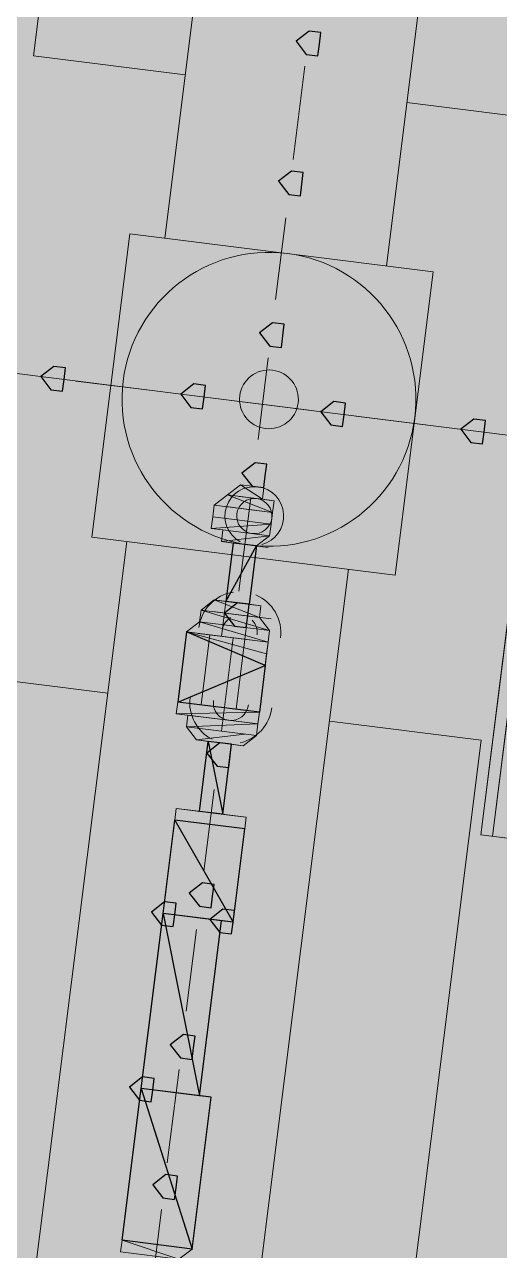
# Model space of a CAD drawing. Header units: metres. Extents: x -4 to 509425, y 7549 to 4732445.
# Drawn here: x 475979.696 to 475980.038, y 4719782.138 to 4719783.02 of the extents above; entities that cross this region are included whole.
import ezdxf

# ---------------------------------------------------------------- set-up
doc = ezdxf.new("R2010")
doc.units = ezdxf.units.M
doc.header["$LTSCALE"] = 0.01
doc.header["$MEASUREMENT"] = 0
doc.layers.get('0').update_dxf_attribs({"lineweight": 0})
doc.layers.add('_SUBESTACIÓN', color=1, linetype='Continuous')
doc.layers.add('SUBESTACION LA VID', color=253, linetype='Continuous')

# ---------------------------------------------------------------- blocks, each defined once
blk = doc.blocks.new('A$Cfff6051d')
at = {"layer": 'SUBESTACION LA VID', "transparency": 33554687}
h = blk.add_hatch(color=256, dxfattribs=at)
h.dxf.hatch_style = 2
h.paths.add_polyline_path([(475979.90805, 4719783.00594), (475979.90911, 4719783.01434), (475979.90071, 4719783.0154), (475979.89125, 4719783.00805), (475979.8986, 4719782.9986), (475979.907, 4719782.99754)])
h = blk.add_hatch(color=256, dxfattribs=at)
h.dxf.hatch_style = 2
h.paths.add_polyline_path([(475979.90805, 4719783.00594), (475979.90911, 4719783.01434), (475979.90071, 4719783.0154), (475979.89125, 4719783.00805), (475979.8986, 4719782.9986), (475979.907, 4719782.99754)])
h = blk.add_hatch(color=256, dxfattribs=at)
h.dxf.hatch_style = 2
h.paths.add_polyline_path([(475979.90805, 4719783.00594), (475979.90911, 4719783.01434), (475979.90071, 4719783.0154), (475979.89125, 4719783.00805), (475979.8986, 4719782.9986), (475979.907, 4719782.99754)])
h = blk.add_hatch(color=256, dxfattribs=at)
h.dxf.hatch_style = 2
h.paths.add_polyline_path([(475979.89542, 4719782.90514), (475979.89647, 4719782.91354), (475979.88807, 4719782.9146), (475979.87862, 4719782.90725), (475979.88596, 4719782.8978), (475979.89436, 4719782.89674)])
h = blk.add_hatch(color=256, dxfattribs=at)
h.dxf.hatch_style = 2
h.paths.add_polyline_path([(475979.89542, 4719782.90514), (475979.89647, 4719782.91354), (475979.88807, 4719782.9146), (475979.87862, 4719782.90725), (475979.88596, 4719782.8978), (475979.89436, 4719782.89674)])
h = blk.add_hatch(color=256, dxfattribs=at)
h.dxf.hatch_style = 2
h.paths.add_polyline_path([(475979.89542, 4719782.90514), (475979.89647, 4719782.91354), (475979.88807, 4719782.9146), (475979.87862, 4719782.90725), (475979.88596, 4719782.8978), (475979.89436, 4719782.89674)])
h = blk.add_hatch(color=256, dxfattribs=at)
h.dxf.hatch_style = 2
h.paths.add_polyline_path([(475979.88173, 4719782.79594), (475979.88278, 4719782.80433), (475979.87438, 4719782.80539), (475979.86493, 4719782.79804), (475979.87227, 4719782.78859), (475979.88067, 4719782.78754)])
h = blk.add_hatch(color=256, dxfattribs=at)
h.dxf.hatch_style = 2
h.paths.add_polyline_path([(475979.88173, 4719782.79594), (475979.88278, 4719782.80433), (475979.87438, 4719782.80539), (475979.86493, 4719782.79804), (475979.87227, 4719782.78859), (475979.88067, 4719782.78754)])
h = blk.add_hatch(color=256, dxfattribs=at)
h.dxf.hatch_style = 2
h.paths.add_polyline_path([(475979.88173, 4719782.79594), (475979.88278, 4719782.80433), (475979.87438, 4719782.80539), (475979.86493, 4719782.79804), (475979.87227, 4719782.78859), (475979.88067, 4719782.78754)])
h = blk.add_hatch(color=256, dxfattribs=at)
h.dxf.hatch_style = 2
h.paths.add_polyline_path([(475979.7242, 4719782.76449), (475979.72525, 4719782.77289), (475979.71685, 4719782.77394), (475979.7074, 4719782.7666), (475979.71475, 4719782.75714), (475979.72315, 4719782.75609)])
h = blk.add_hatch(color=256, dxfattribs=at)
h.dxf.hatch_style = 2
h.paths.add_polyline_path([(475979.7242, 4719782.76449), (475979.72525, 4719782.77289), (475979.71685, 4719782.77394), (475979.7074, 4719782.7666), (475979.71475, 4719782.75714), (475979.72315, 4719782.75609)])
h = blk.add_hatch(color=256, dxfattribs=at)
h.dxf.hatch_style = 2
h.paths.add_polyline_path([(475979.7242, 4719782.76449), (475979.72525, 4719782.77289), (475979.71685, 4719782.77394), (475979.7074, 4719782.7666), (475979.71475, 4719782.75714), (475979.72315, 4719782.75609)])
h = blk.add_hatch(color=256, dxfattribs=at)
h.dxf.hatch_style = 2
h.paths.add_polyline_path([(475979.825, 4719782.75185), (475979.82606, 4719782.76025), (475979.81766, 4719782.76131), (475979.8082, 4719782.75396), (475979.81555, 4719782.74451), (475979.82395, 4719782.74345)])
h = blk.add_hatch(color=256, dxfattribs=at)
h.dxf.hatch_style = 2
h.paths.add_polyline_path([(475979.825, 4719782.75185), (475979.82606, 4719782.76025), (475979.81766, 4719782.76131), (475979.8082, 4719782.75396), (475979.81555, 4719782.74451), (475979.82395, 4719782.74345)])
h = blk.add_hatch(color=256, dxfattribs=at)
h.dxf.hatch_style = 2
h.paths.add_polyline_path([(475979.825, 4719782.75185), (475979.82606, 4719782.76025), (475979.81766, 4719782.76131), (475979.8082, 4719782.75396), (475979.81555, 4719782.74451), (475979.82395, 4719782.74345)])
h = blk.add_hatch(color=256, dxfattribs=at)
h.dxf.hatch_style = 2
h.paths.add_polyline_path([(475979.92581, 4719782.73922), (475979.92686, 4719782.74762), (475979.91846, 4719782.74867), (475979.90901, 4719782.74132), (475979.91636, 4719782.73187), (475979.92476, 4719782.73082)])
h = blk.add_hatch(color=256, dxfattribs=at)
h.dxf.hatch_style = 2
h.paths.add_polyline_path([(475979.92581, 4719782.73922), (475979.92686, 4719782.74762), (475979.91846, 4719782.74867), (475979.90901, 4719782.74132), (475979.91636, 4719782.73187), (475979.92476, 4719782.73082)])
h = blk.add_hatch(color=256, dxfattribs=at)
h.dxf.hatch_style = 2
h.paths.add_polyline_path([(475979.92581, 4719782.73922), (475979.92686, 4719782.74762), (475979.91846, 4719782.74867), (475979.90901, 4719782.74132), (475979.91636, 4719782.73187), (475979.92476, 4719782.73082)])
h = blk.add_hatch(color=256, dxfattribs=at)
h.dxf.hatch_style = 2
h.paths.add_polyline_path([(475980.02661, 4719782.72658), (475980.02767, 4719782.73498), (475980.01927, 4719782.73603), (475980.00981, 4719782.72868), (475980.01716, 4719782.71923), (475980.02556, 4719782.71818)])
h = blk.add_hatch(color=256, dxfattribs=at)
h.dxf.hatch_style = 2
h.paths.add_polyline_path([(475980.02661, 4719782.72658), (475980.02767, 4719782.73498), (475980.01927, 4719782.73603), (475980.00981, 4719782.72868), (475980.01716, 4719782.71923), (475980.02556, 4719782.71818)])
h = blk.add_hatch(color=256, dxfattribs=at)
h.dxf.hatch_style = 2
h.paths.add_polyline_path([(475980.02661, 4719782.72658), (475980.02767, 4719782.73498), (475980.01927, 4719782.73603), (475980.00981, 4719782.72868), (475980.01716, 4719782.71923), (475980.02556, 4719782.71818)])
h = blk.add_hatch(color=256, dxfattribs=at)
h.dxf.hatch_style = 2
h.paths.add_polyline_path([(475979.86909, 4719782.69514), (475979.87014, 4719782.70354), (475979.86174, 4719782.70459), (475979.85229, 4719782.69724), (475979.85963, 4719782.68779), (475979.86803, 4719782.68674)])
h = blk.add_hatch(color=256, dxfattribs=at)
h.dxf.hatch_style = 2
h.paths.add_polyline_path([(475979.86909, 4719782.69514), (475979.87014, 4719782.70354), (475979.86174, 4719782.70459), (475979.85229, 4719782.69724), (475979.85963, 4719782.68779), (475979.86803, 4719782.68674)])
h = blk.add_hatch(color=256, dxfattribs=at)
h.dxf.hatch_style = 2
h.paths.add_polyline_path([(475979.86909, 4719782.69514), (475979.87014, 4719782.70354), (475979.86174, 4719782.70459), (475979.85229, 4719782.69724), (475979.85963, 4719782.68779), (475979.86803, 4719782.68674)])
h = blk.add_hatch(color=256, dxfattribs=at)
h.dxf.hatch_style = 2
h.paths.add_polyline_path([(475979.85645, 4719782.59433), (475979.8575, 4719782.60273), (475979.8491, 4719782.60378), (475979.83965, 4719782.59643), (475979.847, 4719782.58698), (475979.8554, 4719782.58593)])
h = blk.add_hatch(color=256, dxfattribs=at)
h.dxf.hatch_style = 2
h.paths.add_polyline_path([(475979.85645, 4719782.59433), (475979.8575, 4719782.60273), (475979.8491, 4719782.60378), (475979.83965, 4719782.59643), (475979.847, 4719782.58698), (475979.8554, 4719782.58593)])
h = blk.add_hatch(color=256, dxfattribs=at)
h.dxf.hatch_style = 2
h.paths.add_polyline_path([(475979.85645, 4719782.59433), (475979.8575, 4719782.60273), (475979.8491, 4719782.60378), (475979.83965, 4719782.59643), (475979.847, 4719782.58698), (475979.8554, 4719782.58593)])
h = blk.add_hatch(color=256, dxfattribs=at)
h.dxf.hatch_style = 2
h.paths.add_polyline_path([(475979.84381, 4719782.49353), (475979.84487, 4719782.50193), (475979.83647, 4719782.50298), (475979.82701, 4719782.49563), (475979.83436, 4719782.48618), (475979.84276, 4719782.48513)])
h = blk.add_hatch(color=256, dxfattribs=at)
h.dxf.hatch_style = 2
h.paths.add_polyline_path([(475979.84381, 4719782.49353), (475979.84487, 4719782.50193), (475979.83647, 4719782.50298), (475979.82701, 4719782.49563), (475979.83436, 4719782.48618), (475979.84276, 4719782.48513)])
h = blk.add_hatch(color=256, dxfattribs=at)
h.dxf.hatch_style = 2
h.paths.add_polyline_path([(475979.84381, 4719782.49353), (475979.84487, 4719782.50193), (475979.83647, 4719782.50298), (475979.82701, 4719782.49563), (475979.83436, 4719782.48618), (475979.84276, 4719782.48513)])
h = blk.add_hatch(color=256, dxfattribs=at)
h.dxf.hatch_style = 2
h.paths.add_polyline_path([(475979.83117, 4719782.39272), (475979.83223, 4719782.40112), (475979.82383, 4719782.40217), (475979.81437, 4719782.39482), (475979.82172, 4719782.38537), (475979.83012, 4719782.38432)])
h = blk.add_hatch(color=256, dxfattribs=at)
h.dxf.hatch_style = 2
h.paths.add_polyline_path([(475979.83117, 4719782.39272), (475979.83223, 4719782.40112), (475979.82383, 4719782.40217), (475979.81437, 4719782.39482), (475979.82172, 4719782.38537), (475979.83012, 4719782.38432)])
h = blk.add_hatch(color=256, dxfattribs=at)
h.dxf.hatch_style = 2
h.paths.add_polyline_path([(475979.83117, 4719782.39272), (475979.83223, 4719782.40112), (475979.82383, 4719782.40217), (475979.81437, 4719782.39482), (475979.82172, 4719782.38537), (475979.83012, 4719782.38432)])
h = blk.add_hatch(color=256, dxfattribs=at)
h.dxf.hatch_style = 2
h.paths.add_polyline_path([(475979.80387, 4719782.37908), (475979.80492, 4719782.38748), (475979.79652, 4719782.38853), (475979.78707, 4719782.38118), (475979.79441, 4719782.37173), (475979.80281, 4719782.37068)])
h = blk.add_hatch(color=256, dxfattribs=at)
h.dxf.hatch_style = 2
h.paths.add_polyline_path([(475979.84587, 4719782.37381), (475979.84692, 4719782.38221), (475979.83852, 4719782.38327), (475979.82907, 4719782.37592), (475979.83641, 4719782.36647), (475979.84482, 4719782.36541)])
h = blk.add_hatch(color=256, dxfattribs=at)
h.dxf.hatch_style = 2
h.paths.add_polyline_path([(475979.81748, 4719782.28352), (475979.81854, 4719782.29192), (475979.81014, 4719782.29297), (475979.80068, 4719782.28562), (475979.80803, 4719782.27617), (475979.81643, 4719782.27512)])
h = blk.add_hatch(color=256, dxfattribs=at)
h.dxf.hatch_style = 2
h.paths.add_polyline_path([(475979.81748, 4719782.28352), (475979.81854, 4719782.29192), (475979.81014, 4719782.29297), (475979.80068, 4719782.28562), (475979.80803, 4719782.27617), (475979.81643, 4719782.27512)])
h = blk.add_hatch(color=256, dxfattribs=at)
h.dxf.hatch_style = 2
h.paths.add_polyline_path([(475979.81748, 4719782.28352), (475979.81854, 4719782.29192), (475979.81014, 4719782.29297), (475979.80068, 4719782.28562), (475979.80803, 4719782.27617), (475979.81643, 4719782.27512)])
h = blk.add_hatch(color=256, dxfattribs=at)
h.dxf.hatch_style = 2
h.paths.add_polyline_path([(475979.78807, 4719782.25308), (475979.78912, 4719782.26148), (475979.78072, 4719782.26253), (475979.77127, 4719782.25518), (475979.77862, 4719782.24573), (475979.78702, 4719782.24468)])
h = blk.add_hatch(color=256, dxfattribs=at)
h.dxf.hatch_style = 2
h.paths.add_polyline_path([(475979.80485, 4719782.18271), (475979.8059, 4719782.19111), (475979.7975, 4719782.19216), (475979.78805, 4719782.18482), (475979.79539, 4719782.17536), (475979.80379, 4719782.17431)])
h = blk.add_hatch(color=256, dxfattribs=at)
h.dxf.hatch_style = 2
h.paths.add_polyline_path([(475979.80485, 4719782.18271), (475979.8059, 4719782.19111), (475979.7975, 4719782.19216), (475979.78805, 4719782.18482), (475979.79539, 4719782.17536), (475979.80379, 4719782.17431)])
h = blk.add_hatch(color=256, dxfattribs=at)
h.dxf.hatch_style = 2
h.paths.add_polyline_path([(475979.80485, 4719782.18271), (475979.8059, 4719782.19111), (475979.7975, 4719782.19216), (475979.78805, 4719782.18482), (475979.79539, 4719782.17536), (475979.80379, 4719782.17431)])
at = {"layer": 'SUBESTACION LA VID', "lineweight": 15}
for p, q in [((475980.09707, 4719783.01637), (475980.02441, 4719782.43676)), ((475980.10547, 4719783.01532), (475980.03281, 4719782.4357)), ((475979.89755, 4719782.9902), (475979.88912, 4719782.923)), ((475979.89755, 4719782.9902), (475979.88912, 4719782.923)), ((475979.89755, 4719782.9902), (475979.88912, 4719782.923)), ((475979.88386, 4719782.881), (475979.87648, 4719782.82219)), ((475979.88386, 4719782.881), (475979.87648, 4719782.82219)), ((475979.88386, 4719782.881), (475979.87648, 4719782.82219)), ((475980.73224, 4719782.63811), (475979.47219, 4719782.79609)), ((475979.87122, 4719782.78019), (475979.86385, 4719782.72139)), ((475979.87122, 4719782.78019), (475979.86385, 4719782.72139)), ((475979.87122, 4719782.78019), (475979.86385, 4719782.72139)), ((475979.7914, 4719782.75607), (475979.7326, 4719782.76344)), ((475979.7914, 4719782.75607), (475979.7326, 4719782.76344)), ((475979.7914, 4719782.75607), (475979.7326, 4719782.76344)), ((475979.90061, 4719782.74238), (475979.8334, 4719782.7508)), ((475979.90061, 4719782.74238), (475979.8334, 4719782.7508)), ((475979.90061, 4719782.74238), (475979.8334, 4719782.7508)), ((475980.00141, 4719782.72974), (475979.93421, 4719782.73816)), ((475980.00141, 4719782.72974), (475979.93421, 4719782.73816)), ((475980.00141, 4719782.72974), (475979.93421, 4719782.73816)), ((475979.85858, 4719782.67939), (475979.85016, 4719782.61218)), ((475979.85858, 4719782.67939), (475979.85016, 4719782.61218)), ((475979.85858, 4719782.67939), (475979.85016, 4719782.61218)), ((475979.84597, 4719782.64684), (475979.83754, 4719782.57963)), ((475979.86277, 4719782.64474), (475979.85434, 4719782.57753)), ((475980.03281, 4719782.4357), (475980.05387, 4719782.6037)), ((475979.81234, 4719782.58279), (475979.80602, 4719782.53239)), ((475979.82914, 4719782.58069), (475979.82282, 4719782.53029)), ((475979.84594, 4719782.57858), (475979.83752, 4719782.51138)), ((475979.84594, 4719782.57858), (475979.83752, 4719782.51138)), ((475979.84594, 4719782.57858), (475979.83752, 4719782.51138)), ((475979.84594, 4719782.57858), (475979.84594, 4719782.57858)), ((475979.85434, 4719782.57753), (475979.84802, 4719782.52713)), ((475979.87115, 4719782.57542), (475979.86483, 4719782.52502)), ((475979.82807, 4719782.50403), (475979.82175, 4719782.45363)), ((475979.84487, 4719782.50193), (475979.83855, 4719782.45153)), ((475979.83225, 4719782.46938), (475979.82488, 4719782.41057)), ((475979.83225, 4719782.46938), (475979.82488, 4719782.41057)), ((475979.83225, 4719782.46938), (475979.82488, 4719782.41057)), ((475979.81335, 4719782.45469), (475979.84695, 4719782.45047)), ((475979.80389, 4719782.44734), (475979.79547, 4719782.38013)), ((475979.81229, 4719782.44629), (475979.81229, 4719782.44629)), ((475979.8543, 4719782.44102), (475979.84587, 4719782.37381)), ((475979.84589, 4719782.44207), (475979.84589, 4719782.44207)), ((475993.03653, 4719780.80544), (475980.02441, 4719782.43676)), ((475979.79547, 4719782.38013), (475979.77967, 4719782.25413)), ((475979.79547, 4719782.38013), (475979.83747, 4719782.37487)), ((475979.83747, 4719782.37487), (475979.82167, 4719782.24887)), ((475979.81961, 4719782.36857), (475979.81224, 4719782.30977)), ((475979.81961, 4719782.36857), (475979.81224, 4719782.30977)), ((475979.81961, 4719782.36857), (475979.81224, 4719782.30977)), ((475979.80698, 4719782.26777), (475979.79855, 4719782.20056)), ((475979.80698, 4719782.26777), (475979.79855, 4719782.20056)), ((475979.80698, 4719782.26777), (475979.79855, 4719782.20056)), ((475979.77967, 4719782.25413), (475979.82167, 4719782.24887)), ((475979.83007, 4719782.24781), (475979.81638, 4719782.1386)), ((475979.82167, 4719782.24887), (475979.83007, 4719782.24781)), ((475979.79434, 4719782.16696), (475979.78591, 4719782.09976)), ((475979.79434, 4719782.16696), (475979.78591, 4719782.09976)), ((475979.79434, 4719782.16696), (475979.78591, 4719782.09976)), ((475979.76598, 4719782.14492), (475979.81638, 4719782.1386))]:
    blk.add_line(p, q, dxfattribs=at)
at = {"layer": 'SUBESTACION LA VID', "lineweight": 0}
for p, q in [((475979.83022, 4719782.65735), (475979.87328, 4719782.66048)), ((475979.86904, 4719782.55862), (475979.81234, 4719782.58279)), ((475980.16721, 4719782.41885), (475980.02441, 4719782.43676))]:
    blk.add_line(p, q, dxfattribs=at)
at = {"layer": 'SUBESTACION LA VID', "lineweight": 15}
for points in [[(475979.97105, 4719782.96392), (475980.08025, 4719782.95023), (475980.21505, 4719784.02547), (475979.83704, 4719784.07286), (475979.70223, 4719782.99762), (475979.81144, 4719782.98393)], [(475979.9563, 4719782.84632), (475980.02581, 4719783.40073), (475979.8662, 4719783.42074), (475979.7967, 4719782.86633)], [(475980.16721, 4719782.41885), (475980.02441, 4719782.43676), (475980.09707, 4719783.01637), (475980.23988, 4719782.99847), (475980.16721, 4719782.41885)], [(475979.74411, 4719782.65108), (475979.96252, 4719782.6237), (475979.9899, 4719782.84211), (475979.77149, 4719782.86949), (475979.74411, 4719782.65108)], [(475979.76493, 4719782.13652), (475979.76598, 4719782.14492), (475979.77967, 4719782.25413), (475979.79547, 4719782.38013), (475979.80389, 4719782.44734), (475979.80495, 4719782.45574), (475979.81335, 4719782.45469), (475979.82175, 4719782.45363), (475979.82807, 4719782.50403), (475979.81967, 4719782.50509), (475979.81232, 4719782.51454), (475979.81337, 4719782.52294), (475979.80497, 4719782.52399), (475979.80602, 4719782.53239), (475979.81234, 4719782.58279), (475979.8218, 4719782.59014), (475979.82285, 4719782.59854), (475979.8323, 4719782.60589), (475979.8407, 4719782.60483), (475979.84597, 4719782.64684), (475979.83757, 4719782.64789), (475979.83862, 4719782.65629), (475979.83022, 4719782.65735), (475979.83128, 4719782.66575), (475979.83233, 4719782.67415), (475979.84178, 4719782.68149), (475979.85123, 4719782.68884), (475979.85963, 4719782.68779), (475979.86803, 4719782.68674), (475979.86698, 4719782.67834), (475979.87538, 4719782.67728), (475979.87433, 4719782.66888), (475979.87328, 4719782.66048), (475979.87222, 4719782.65208), (475979.86277, 4719782.64474), (475979.8575, 4719782.60273), (475979.8659, 4719782.60167), (475979.86485, 4719782.59327), (475979.8722, 4719782.58382), (475979.87115, 4719782.57542), (475979.87009, 4719782.56702), (475979.86904, 4719782.55862), (475979.86483, 4719782.52502), (475979.86377, 4719782.51662), (475979.86272, 4719782.50822), (475979.85327, 4719782.50087), (475979.84487, 4719782.50193), (475979.83855, 4719782.45153), (475979.84695, 4719782.45047), (475979.85535, 4719782.44942), (475979.8543, 4719782.44102), (475979.84587, 4719782.37381), (475979.83747, 4719782.37487), (475979.82167, 4719782.24887), (475979.83007, 4719782.24781), (475979.81638, 4719782.1386), (475979.80693, 4719782.13126)], [(475979.92892, 4719782.62791), (475979.86047, 4719782.08188), (475979.70086, 4719782.10189), (475979.76931, 4719782.64792)], [(475979.91523, 4719782.5187), (475980.02443, 4719782.50501), (475979.88963, 4719781.42977), (475979.51161, 4719781.47716), (475979.64642, 4719782.5524), (475979.75562, 4719782.53871)], [(475979.83007, 4719782.24781), (475979.77967, 4719782.25413), (475979.76598, 4719782.14492)], [(475979.76598, 4719782.14492), (475979.76493, 4719782.13652), (475979.80693, 4719782.13126), (475979.81638, 4719782.1386)]]:
    blk.add_lwpolyline(points, dxfattribs=at)
at = {"layer": 'SUBESTACION LA VID'}
for points in [[(475979.90805, 4719783.00594), (475979.90911, 4719783.01434), (475979.90071, 4719783.0154), (475979.89125, 4719783.00805), (475979.8986, 4719782.9986), (475979.907, 4719782.99754)], [(475979.90805, 4719783.00594), (475979.90911, 4719783.01434), (475979.90071, 4719783.0154), (475979.89125, 4719783.00805), (475979.8986, 4719782.9986), (475979.907, 4719782.99754)], [(475979.90805, 4719783.00594), (475979.90911, 4719783.01434), (475979.90071, 4719783.0154), (475979.89125, 4719783.00805), (475979.8986, 4719782.9986), (475979.907, 4719782.99754)], [(475979.89542, 4719782.90514), (475979.89647, 4719782.91354), (475979.88807, 4719782.9146), (475979.87862, 4719782.90725), (475979.88596, 4719782.8978), (475979.89436, 4719782.89674)], [(475979.89542, 4719782.90514), (475979.89647, 4719782.91354), (475979.88807, 4719782.9146), (475979.87862, 4719782.90725), (475979.88596, 4719782.8978), (475979.89436, 4719782.89674)], [(475979.89542, 4719782.90514), (475979.89647, 4719782.91354), (475979.88807, 4719782.9146), (475979.87862, 4719782.90725), (475979.88596, 4719782.8978), (475979.89436, 4719782.89674)], [(475979.88173, 4719782.79594), (475979.88278, 4719782.80433), (475979.87438, 4719782.80539), (475979.86493, 4719782.79804), (475979.87227, 4719782.78859), (475979.88067, 4719782.78754)], [(475979.88173, 4719782.79594), (475979.88278, 4719782.80433), (475979.87438, 4719782.80539), (475979.86493, 4719782.79804), (475979.87227, 4719782.78859), (475979.88067, 4719782.78754)], [(475979.88173, 4719782.79594), (475979.88278, 4719782.80433), (475979.87438, 4719782.80539), (475979.86493, 4719782.79804), (475979.87227, 4719782.78859), (475979.88067, 4719782.78754)], [(475979.7242, 4719782.76449), (475979.72525, 4719782.77289), (475979.71685, 4719782.77394), (475979.7074, 4719782.7666), (475979.71475, 4719782.75714), (475979.72315, 4719782.75609)], [(475979.7242, 4719782.76449), (475979.72525, 4719782.77289), (475979.71685, 4719782.77394), (475979.7074, 4719782.7666), (475979.71475, 4719782.75714), (475979.72315, 4719782.75609)], [(475979.7242, 4719782.76449), (475979.72525, 4719782.77289), (475979.71685, 4719782.77394), (475979.7074, 4719782.7666), (475979.71475, 4719782.75714), (475979.72315, 4719782.75609)], [(475979.825, 4719782.75185), (475979.82606, 4719782.76025), (475979.81766, 4719782.76131), (475979.8082, 4719782.75396), (475979.81555, 4719782.74451), (475979.82395, 4719782.74345)], [(475979.825, 4719782.75185), (475979.82606, 4719782.76025), (475979.81766, 4719782.76131), (475979.8082, 4719782.75396), (475979.81555, 4719782.74451), (475979.82395, 4719782.74345)], [(475979.825, 4719782.75185), (475979.82606, 4719782.76025), (475979.81766, 4719782.76131), (475979.8082, 4719782.75396), (475979.81555, 4719782.74451), (475979.82395, 4719782.74345)], [(475979.92581, 4719782.73922), (475979.92686, 4719782.74762), (475979.91846, 4719782.74867), (475979.90901, 4719782.74132), (475979.91636, 4719782.73187), (475979.92476, 4719782.73082)], [(475979.92581, 4719782.73922), (475979.92686, 4719782.74762), (475979.91846, 4719782.74867), (475979.90901, 4719782.74132), (475979.91636, 4719782.73187), (475979.92476, 4719782.73082)], [(475979.92581, 4719782.73922), (475979.92686, 4719782.74762), (475979.91846, 4719782.74867), (475979.90901, 4719782.74132), (475979.91636, 4719782.73187), (475979.92476, 4719782.73082)], [(475980.02661, 4719782.72658), (475980.02767, 4719782.73498), (475980.01927, 4719782.73603), (475980.00981, 4719782.72868), (475980.01716, 4719782.71923), (475980.02556, 4719782.71818)], [(475980.02661, 4719782.72658), (475980.02767, 4719782.73498), (475980.01927, 4719782.73603), (475980.00981, 4719782.72868), (475980.01716, 4719782.71923), (475980.02556, 4719782.71818)], [(475980.02661, 4719782.72658), (475980.02767, 4719782.73498), (475980.01927, 4719782.73603), (475980.00981, 4719782.72868), (475980.01716, 4719782.71923), (475980.02556, 4719782.71818)], [(475979.86909, 4719782.69514), (475979.87014, 4719782.70354), (475979.86174, 4719782.70459), (475979.85229, 4719782.69724), (475979.85963, 4719782.68779), (475979.86803, 4719782.68674)], [(475979.86909, 4719782.69514), (475979.87014, 4719782.70354), (475979.86174, 4719782.70459), (475979.85229, 4719782.69724), (475979.85963, 4719782.68779), (475979.86803, 4719782.68674)], [(475979.86909, 4719782.69514), (475979.87014, 4719782.70354), (475979.86174, 4719782.70459), (475979.85229, 4719782.69724), (475979.85963, 4719782.68779), (475979.86803, 4719782.68674)], [(475979.85645, 4719782.59433), (475979.8575, 4719782.60273), (475979.8491, 4719782.60378), (475979.83965, 4719782.59643), (475979.847, 4719782.58698), (475979.8554, 4719782.58593)], [(475979.85645, 4719782.59433), (475979.8575, 4719782.60273), (475979.8491, 4719782.60378), (475979.83965, 4719782.59643), (475979.847, 4719782.58698), (475979.8554, 4719782.58593)], [(475979.85645, 4719782.59433), (475979.8575, 4719782.60273), (475979.8491, 4719782.60378), (475979.83965, 4719782.59643), (475979.847, 4719782.58698), (475979.8554, 4719782.58593)], [(475979.84381, 4719782.49353), (475979.84487, 4719782.50193), (475979.83647, 4719782.50298), (475979.82701, 4719782.49563), (475979.83436, 4719782.48618), (475979.84276, 4719782.48513)], [(475979.84381, 4719782.49353), (475979.84487, 4719782.50193), (475979.83647, 4719782.50298), (475979.82701, 4719782.49563), (475979.83436, 4719782.48618), (475979.84276, 4719782.48513)], [(475979.84381, 4719782.49353), (475979.84487, 4719782.50193), (475979.83647, 4719782.50298), (475979.82701, 4719782.49563), (475979.83436, 4719782.48618), (475979.84276, 4719782.48513)], [(475979.83117, 4719782.39272), (475979.83223, 4719782.40112), (475979.82383, 4719782.40217), (475979.81437, 4719782.39482), (475979.82172, 4719782.38537), (475979.83012, 4719782.38432)], [(475979.83117, 4719782.39272), (475979.83223, 4719782.40112), (475979.82383, 4719782.40217), (475979.81437, 4719782.39482), (475979.82172, 4719782.38537), (475979.83012, 4719782.38432)], [(475979.83117, 4719782.39272), (475979.83223, 4719782.40112), (475979.82383, 4719782.40217), (475979.81437, 4719782.39482), (475979.82172, 4719782.38537), (475979.83012, 4719782.38432)], [(475979.80387, 4719782.37908), (475979.80492, 4719782.38748), (475979.79652, 4719782.38853), (475979.78707, 4719782.38118), (475979.79441, 4719782.37173), (475979.80281, 4719782.37068)], [(475979.84587, 4719782.37381), (475979.84692, 4719782.38221), (475979.83852, 4719782.38327), (475979.82907, 4719782.37592), (475979.83641, 4719782.36647), (475979.84482, 4719782.36541)], [(475979.81748, 4719782.28352), (475979.81854, 4719782.29192), (475979.81014, 4719782.29297), (475979.80068, 4719782.28562), (475979.80803, 4719782.27617), (475979.81643, 4719782.27512)], [(475979.81748, 4719782.28352), (475979.81854, 4719782.29192), (475979.81014, 4719782.29297), (475979.80068, 4719782.28562), (475979.80803, 4719782.27617), (475979.81643, 4719782.27512)], [(475979.81748, 4719782.28352), (475979.81854, 4719782.29192), (475979.81014, 4719782.29297), (475979.80068, 4719782.28562), (475979.80803, 4719782.27617), (475979.81643, 4719782.27512)], [(475979.78807, 4719782.25308), (475979.78912, 4719782.26148), (475979.78072, 4719782.26253), (475979.77127, 4719782.25518), (475979.77862, 4719782.24573), (475979.78702, 4719782.24468)], [(475979.80485, 4719782.18271), (475979.8059, 4719782.19111), (475979.7975, 4719782.19216), (475979.78805, 4719782.18482), (475979.79539, 4719782.17536), (475979.80379, 4719782.17431)], [(475979.80485, 4719782.18271), (475979.8059, 4719782.19111), (475979.7975, 4719782.19216), (475979.78805, 4719782.18482), (475979.79539, 4719782.17536), (475979.80379, 4719782.17431)], [(475979.80485, 4719782.18271), (475979.8059, 4719782.19111), (475979.7975, 4719782.19216), (475979.78805, 4719782.18482), (475979.79539, 4719782.17536), (475979.80379, 4719782.17431)]]:
    blk.add_lwpolyline(points, close=True, dxfattribs=at)
at = {"layer": 'SUBESTACION LA VID', "lineweight": 0}
for points in [[(475979.90805, 4719783.00594), (475979.90911, 4719783.01434), (475979.90071, 4719783.0154), (475979.89125, 4719783.00805), (475979.8986, 4719782.9986), (475979.907, 4719782.99754)], [(475979.90805, 4719783.00594), (475979.90911, 4719783.01434), (475979.90071, 4719783.0154), (475979.89125, 4719783.00805), (475979.8986, 4719782.9986), (475979.907, 4719782.99754)], [(475979.90805, 4719783.00594), (475979.90911, 4719783.01434), (475979.90071, 4719783.0154), (475979.89125, 4719783.00805), (475979.8986, 4719782.9986), (475979.907, 4719782.99754)], [(475979.89542, 4719782.90514), (475979.89647, 4719782.91354), (475979.88807, 4719782.9146), (475979.87862, 4719782.90725), (475979.88596, 4719782.8978), (475979.89436, 4719782.89674)], [(475979.89542, 4719782.90514), (475979.89647, 4719782.91354), (475979.88807, 4719782.9146), (475979.87862, 4719782.90725), (475979.88596, 4719782.8978), (475979.89436, 4719782.89674)], [(475979.89542, 4719782.90514), (475979.89647, 4719782.91354), (475979.88807, 4719782.9146), (475979.87862, 4719782.90725), (475979.88596, 4719782.8978), (475979.89436, 4719782.89674)], [(475979.88173, 4719782.79594), (475979.88278, 4719782.80433), (475979.87438, 4719782.80539), (475979.86493, 4719782.79804), (475979.87227, 4719782.78859), (475979.88067, 4719782.78754)], [(475979.88173, 4719782.79594), (475979.88278, 4719782.80433), (475979.87438, 4719782.80539), (475979.86493, 4719782.79804), (475979.87227, 4719782.78859), (475979.88067, 4719782.78754)], [(475979.88173, 4719782.79594), (475979.88278, 4719782.80433), (475979.87438, 4719782.80539), (475979.86493, 4719782.79804), (475979.87227, 4719782.78859), (475979.88067, 4719782.78754)], [(475979.7242, 4719782.76449), (475979.72525, 4719782.77289), (475979.71685, 4719782.77394), (475979.7074, 4719782.7666), (475979.71475, 4719782.75714), (475979.72315, 4719782.75609)], [(475979.7242, 4719782.76449), (475979.72525, 4719782.77289), (475979.71685, 4719782.77394), (475979.7074, 4719782.7666), (475979.71475, 4719782.75714), (475979.72315, 4719782.75609)], [(475979.7242, 4719782.76449), (475979.72525, 4719782.77289), (475979.71685, 4719782.77394), (475979.7074, 4719782.7666), (475979.71475, 4719782.75714), (475979.72315, 4719782.75609)], [(475979.825, 4719782.75185), (475979.82606, 4719782.76025), (475979.81766, 4719782.76131), (475979.8082, 4719782.75396), (475979.81555, 4719782.74451), (475979.82395, 4719782.74345)], [(475979.825, 4719782.75185), (475979.82606, 4719782.76025), (475979.81766, 4719782.76131), (475979.8082, 4719782.75396), (475979.81555, 4719782.74451), (475979.82395, 4719782.74345)], [(475979.825, 4719782.75185), (475979.82606, 4719782.76025), (475979.81766, 4719782.76131), (475979.8082, 4719782.75396), (475979.81555, 4719782.74451), (475979.82395, 4719782.74345)], [(475979.92581, 4719782.73922), (475979.92686, 4719782.74762), (475979.91846, 4719782.74867), (475979.90901, 4719782.74132), (475979.91636, 4719782.73187), (475979.92476, 4719782.73082)], [(475979.92581, 4719782.73922), (475979.92686, 4719782.74762), (475979.91846, 4719782.74867), (475979.90901, 4719782.74132), (475979.91636, 4719782.73187), (475979.92476, 4719782.73082)], [(475979.92581, 4719782.73922), (475979.92686, 4719782.74762), (475979.91846, 4719782.74867), (475979.90901, 4719782.74132), (475979.91636, 4719782.73187), (475979.92476, 4719782.73082)], [(475980.02661, 4719782.72658), (475980.02767, 4719782.73498), (475980.01927, 4719782.73603), (475980.00981, 4719782.72868), (475980.01716, 4719782.71923), (475980.02556, 4719782.71818)], [(475980.02661, 4719782.72658), (475980.02767, 4719782.73498), (475980.01927, 4719782.73603), (475980.00981, 4719782.72868), (475980.01716, 4719782.71923), (475980.02556, 4719782.71818)], [(475980.02661, 4719782.72658), (475980.02767, 4719782.73498), (475980.01927, 4719782.73603), (475980.00981, 4719782.72868), (475980.01716, 4719782.71923), (475980.02556, 4719782.71818)], [(475979.86909, 4719782.69514), (475979.87014, 4719782.70354), (475979.86174, 4719782.70459), (475979.85229, 4719782.69724), (475979.85963, 4719782.68779), (475979.86803, 4719782.68674)], [(475979.86909, 4719782.69514), (475979.87014, 4719782.70354), (475979.86174, 4719782.70459), (475979.85229, 4719782.69724), (475979.85963, 4719782.68779), (475979.86803, 4719782.68674)], [(475979.86909, 4719782.69514), (475979.87014, 4719782.70354), (475979.86174, 4719782.70459), (475979.85229, 4719782.69724), (475979.85963, 4719782.68779), (475979.86803, 4719782.68674)], [(475979.85645, 4719782.59433), (475979.8575, 4719782.60273), (475979.8491, 4719782.60378), (475979.83965, 4719782.59643), (475979.847, 4719782.58698), (475979.8554, 4719782.58593)], [(475979.85645, 4719782.59433), (475979.8575, 4719782.60273), (475979.8491, 4719782.60378), (475979.83965, 4719782.59643), (475979.847, 4719782.58698), (475979.8554, 4719782.58593)], [(475979.85645, 4719782.59433), (475979.8575, 4719782.60273), (475979.8491, 4719782.60378), (475979.83965, 4719782.59643), (475979.847, 4719782.58698), (475979.8554, 4719782.58593)], [(475979.84381, 4719782.49353), (475979.84487, 4719782.50193), (475979.83647, 4719782.50298), (475979.82701, 4719782.49563), (475979.83436, 4719782.48618), (475979.84276, 4719782.48513)], [(475979.84381, 4719782.49353), (475979.84487, 4719782.50193), (475979.83647, 4719782.50298), (475979.82701, 4719782.49563), (475979.83436, 4719782.48618), (475979.84276, 4719782.48513)], [(475979.84381, 4719782.49353), (475979.84487, 4719782.50193), (475979.83647, 4719782.50298), (475979.82701, 4719782.49563), (475979.83436, 4719782.48618), (475979.84276, 4719782.48513)], [(475979.83117, 4719782.39272), (475979.83223, 4719782.40112), (475979.82383, 4719782.40217), (475979.81437, 4719782.39482), (475979.82172, 4719782.38537), (475979.83012, 4719782.38432)], [(475979.83117, 4719782.39272), (475979.83223, 4719782.40112), (475979.82383, 4719782.40217), (475979.81437, 4719782.39482), (475979.82172, 4719782.38537), (475979.83012, 4719782.38432)], [(475979.83117, 4719782.39272), (475979.83223, 4719782.40112), (475979.82383, 4719782.40217), (475979.81437, 4719782.39482), (475979.82172, 4719782.38537), (475979.83012, 4719782.38432)], [(475979.80387, 4719782.37908), (475979.80492, 4719782.38748), (475979.79652, 4719782.38853), (475979.78707, 4719782.38118), (475979.79441, 4719782.37173), (475979.80281, 4719782.37068)], [(475979.84587, 4719782.37381), (475979.84692, 4719782.38221), (475979.83852, 4719782.38327), (475979.82907, 4719782.37592), (475979.83641, 4719782.36647), (475979.84482, 4719782.36541)], [(475979.81748, 4719782.28352), (475979.81854, 4719782.29192), (475979.81014, 4719782.29297), (475979.80068, 4719782.28562), (475979.80803, 4719782.27617), (475979.81643, 4719782.27512)], [(475979.81748, 4719782.28352), (475979.81854, 4719782.29192), (475979.81014, 4719782.29297), (475979.80068, 4719782.28562), (475979.80803, 4719782.27617), (475979.81643, 4719782.27512)], [(475979.81748, 4719782.28352), (475979.81854, 4719782.29192), (475979.81014, 4719782.29297), (475979.80068, 4719782.28562), (475979.80803, 4719782.27617), (475979.81643, 4719782.27512)], [(475979.78807, 4719782.25308), (475979.78912, 4719782.26148), (475979.78072, 4719782.26253), (475979.77127, 4719782.25518), (475979.77862, 4719782.24573), (475979.78702, 4719782.24468)], [(475979.80485, 4719782.18271), (475979.8059, 4719782.19111), (475979.7975, 4719782.19216), (475979.78805, 4719782.18482), (475979.79539, 4719782.17536), (475979.80379, 4719782.17431)], [(475979.80485, 4719782.18271), (475979.8059, 4719782.19111), (475979.7975, 4719782.19216), (475979.78805, 4719782.18482), (475979.79539, 4719782.17536), (475979.80379, 4719782.17431)], [(475979.80485, 4719782.18271), (475979.8059, 4719782.19111), (475979.7975, 4719782.19216), (475979.78805, 4719782.18482), (475979.79539, 4719782.17536), (475979.80379, 4719782.17431)]]:
    blk.add_lwpolyline(points, close=True, dxfattribs=at)
for points in [[(475979.85123, 4719782.68884), (475979.86698, 4719782.67834), (475979.85018, 4719782.68044)], [(475979.85963, 4719782.68779), (475979.85123, 4719782.68884), (475979.85963, 4719782.68779)], [(475979.86803, 4719782.68674), (475979.85123, 4719782.68884), (475979.86803, 4719782.68674)], [(475979.87538, 4719782.67728), (475979.84178, 4719782.68149), (475979.87538, 4719782.67728), (475979.84178, 4719782.68149), (475979.87538, 4719782.67728), (475979.84178, 4719782.68149), (475979.87433, 4719782.66888), (475979.84073, 4719782.67309)], [(475979.87433, 4719782.66888), (475979.83233, 4719782.67415), (475979.87433, 4719782.66888), (475979.83233, 4719782.67415)], [(475979.87328, 4719782.66048), (475979.83128, 4719782.66575), (475979.87328, 4719782.66048), (475979.83128, 4719782.66575), (475979.87328, 4719782.66048), (475979.83128, 4719782.66575)], [(475979.83862, 4719782.65629), (475979.87222, 4719782.65208), (475979.83862, 4719782.65629), (475979.87222, 4719782.65208), (475979.83862, 4719782.65629), (475979.87222, 4719782.65208), (475979.83862, 4719782.65629)], [(475979.87222, 4719782.65208), (475979.83757, 4719782.64789), (475979.87117, 4719782.64368)], [(475979.83757, 4719782.64789), (475979.86277, 4719782.64474), (475979.84597, 4719782.64684), (475979.86277, 4719782.64474), (475979.84597, 4719782.64684)], [(475979.8407, 4719782.60483), (475979.8659, 4719782.60167), (475979.8323, 4719782.60589), (475979.86485, 4719782.59327), (475979.83125, 4719782.59749)], [(475979.8575, 4719782.60273), (475979.8407, 4719782.60483), (475979.8575, 4719782.60273)], [(475979.82285, 4719782.59854), (475979.8722, 4719782.58382), (475979.8218, 4719782.59014), (475979.8722, 4719782.58382), (475979.8218, 4719782.59014), (475979.87115, 4719782.57542), (475979.82074, 4719782.58174)], [(475979.86485, 4719782.59327), (475979.82285, 4719782.59854), (475979.87325, 4719782.59222)], [(475979.87115, 4719782.57542), (475979.81234, 4719782.58279), (475979.87115, 4719782.57542)], [(475979.87009, 4719782.56702), (475979.81234, 4719782.58279), (475979.87009, 4719782.56702)], [(475979.80602, 4719782.53239), (475979.86483, 4719782.52502), (475979.80497, 4719782.52399), (475979.86377, 4719782.51662), (475979.81337, 4719782.52294), (475979.86377, 4719782.51662), (475979.81232, 4719782.51454), (475979.86272, 4719782.50822), (475979.81232, 4719782.51454), (475979.86272, 4719782.50822), (475979.81232, 4719782.51454)], [(475979.85432, 4719782.50927), (475979.81967, 4719782.50509), (475979.85327, 4719782.50087), (475979.81967, 4719782.50509), (475979.85327, 4719782.50087), (475979.81967, 4719782.50509), (475979.84487, 4719782.50193)], [(475979.84695, 4719782.45047), (475979.81335, 4719782.45469), (475979.84695, 4719782.45047), (475979.80495, 4719782.45574), (475979.84695, 4719782.45047), (475979.80495, 4719782.45574), (475979.84695, 4719782.45047), (475979.80495, 4719782.45574), (475979.85535, 4719782.44942)], [(475979.83855, 4719782.45153), (475979.81335, 4719782.45469), (475979.83855, 4719782.45153)], [(475979.8543, 4719782.44102), (475979.80389, 4719782.44734), (475979.8543, 4719782.44102)], [(475979.79547, 4719782.38013), (475979.84587, 4719782.37381), (475979.79547, 4719782.38013), (475979.84587, 4719782.37381), (475979.79547, 4719782.38013), (475979.84587, 4719782.37381)], [(475979.79547, 4719782.38013), (475979.83747, 4719782.37487), (475979.79547, 4719782.38013), (475979.83747, 4719782.37487), (475979.79547, 4719782.38013), (475979.83747, 4719782.37487), (475979.79547, 4719782.38013)], [(475979.82167, 4719782.24887), (475979.77967, 4719782.25413), (475979.83007, 4719782.24781)], [(475979.76598, 4719782.14492), (475979.80693, 4719782.13126), (475979.76493, 4719782.13652)]]:
    blk.add_lwpolyline(points, dxfattribs=at)
at = {"layer": 'SUBESTACION LA VID', "lineweight": 15}
for points, knots in [([(475979.85857, 4719782.64526), (475979.91656, 4719782.63799), (475979.96947, 4719782.6791), (475979.97674, 4719782.7371), (475979.98401, 4719782.79509), (475979.94289, 4719782.848), (475979.8849, 4719782.85527), (475979.82691, 4719782.86254), (475979.774, 4719782.82142), (475979.76673, 4719782.76343), (475979.75946, 4719782.70542), (475979.80058, 4719782.65253), (475979.85857, 4719782.64526)], [0, 0, 0, 0, 1, 1, 1, 2, 2, 2, 3, 3, 3, 4, 4, 4, 4]), ([(475979.8691, 4719782.72926), (475979.8807, 4719782.72781), (475979.89128, 4719782.73603), (475979.89274, 4719782.74763), (475979.89419, 4719782.75922), (475979.88596, 4719782.76981), (475979.87437, 4719782.77126), (475979.86277, 4719782.77272), (475979.85219, 4719782.76449), (475979.85073, 4719782.7529), (475979.84928, 4719782.74129), (475979.8575, 4719782.73072), (475979.8691, 4719782.72926)], [0, 0, 0, 0, 1, 1, 1, 2, 2, 2, 3, 3, 3, 4, 4, 4, 4]), ([(475979.86655, 4719782.64578), (475979.87637, 4719782.64834), (475979.88298, 4719782.65751), (475979.88232, 4719782.66764), (475979.88166, 4719782.67776), (475979.8739, 4719782.68599), (475979.86383, 4719782.68726), (475979.85377, 4719782.68852), (475979.84422, 4719782.68246), (475979.84108, 4719782.67282), (475979.83793, 4719782.66317), (475979.84208, 4719782.65265), (475979.85095, 4719782.64774)], [0, 0, 0, 0, 1, 1, 1, 2, 2, 2, 3, 3, 3, 4, 4, 4, 4]), ([(475979.8486, 4719782.66784), (475979.84773, 4719782.66087), (475979.85266, 4719782.65453), (475979.85962, 4719782.65366), (475979.86658, 4719782.65279), (475979.87293, 4719782.65771), (475979.8738, 4719782.66468), (475979.87467, 4719782.67163), (475979.86974, 4719782.67799), (475979.86278, 4719782.67886), (475979.85582, 4719782.67973), (475979.84947, 4719782.67479), (475979.8486, 4719782.66784)], [0, 0, 0, 0, 1, 1, 1, 2, 2, 2, 3, 3, 3, 4, 4, 4, 4]), ([(475979.83175, 4719782.53344), (475979.83088, 4719782.52646), (475979.83581, 4719782.52013), (475979.84277, 4719782.51925), (475979.84973, 4719782.51837), (475979.85608, 4719782.52331), (475979.85695, 4719782.53027)], [0, 0, 0, 0, 1, 1, 1, 2, 2, 2, 2])]:
    blk.add_open_spline(points, degree=3, knots=knots, dxfattribs=at)
at = {"layer": 'SUBESTACION LA VID'}
for points in [[(475979.84597, 4719782.64684), (475979.84597, 4719782.64684), (475979.86277, 4719782.64474), (475979.86277, 4719782.64474), (475979.86277, 4719782.64474), (475979.8407, 4719782.60483), (475979.8407, 4719782.60483), (475979.8407, 4719782.60483), (475979.84597, 4719782.64684), (475979.84597, 4719782.64684)], [(475979.86277, 4719782.64474), (475979.86277, 4719782.64474), (475979.8407, 4719782.60483), (475979.8407, 4719782.60483), (475979.8407, 4719782.60483), (475979.8575, 4719782.60273), (475979.8575, 4719782.60273), (475979.8575, 4719782.60273), (475979.86277, 4719782.64474), (475979.86277, 4719782.64474)], [(475979.81234, 4719782.58279), (475979.81234, 4719782.58279), (475979.86904, 4719782.55862), (475979.86904, 4719782.55862), (475979.86904, 4719782.55862), (475979.80602, 4719782.53239), (475979.80602, 4719782.53239), (475979.80602, 4719782.53239), (475979.81234, 4719782.58279), (475979.81234, 4719782.58279)], [(475979.86904, 4719782.55862), (475979.86904, 4719782.55862), (475979.80602, 4719782.53239), (475979.80602, 4719782.53239), (475979.80602, 4719782.53239), (475979.86483, 4719782.52502), (475979.86483, 4719782.52502), (475979.86483, 4719782.52502), (475979.86904, 4719782.55862), (475979.86904, 4719782.55862)], [(475979.82175, 4719782.45363), (475979.82175, 4719782.45363), (475979.83855, 4719782.45153), (475979.83855, 4719782.45153), (475979.83855, 4719782.45153), (475979.82807, 4719782.50403), (475979.82807, 4719782.50403), (475979.82807, 4719782.50403), (475979.82175, 4719782.45363), (475979.82175, 4719782.45363)], [(475979.83855, 4719782.45153), (475979.83855, 4719782.45153), (475979.82807, 4719782.50403), (475979.82807, 4719782.50403), (475979.82807, 4719782.50403), (475979.84487, 4719782.50193), (475979.84487, 4719782.50193), (475979.84487, 4719782.50193), (475979.83855, 4719782.45153), (475979.83855, 4719782.45153)], [(475979.79547, 4719782.38013), (475979.79547, 4719782.38013), (475979.84587, 4719782.37381), (475979.84587, 4719782.37381), (475979.84587, 4719782.37381), (475979.80389, 4719782.44734), (475979.80389, 4719782.44734), (475979.80389, 4719782.44734), (475979.79547, 4719782.38013), (475979.79547, 4719782.38013)], [(475979.84587, 4719782.37381), (475979.84587, 4719782.37381), (475979.80389, 4719782.44734), (475979.80389, 4719782.44734), (475979.80389, 4719782.44734), (475979.8543, 4719782.44102), (475979.8543, 4719782.44102), (475979.8543, 4719782.44102), (475979.84587, 4719782.37381), (475979.84587, 4719782.37381)], [(475979.77967, 4719782.25413), (475979.77967, 4719782.25413), (475979.82167, 4719782.24887), (475979.82167, 4719782.24887), (475979.82167, 4719782.24887), (475979.79547, 4719782.38013), (475979.79547, 4719782.38013), (475979.79547, 4719782.38013), (475979.77967, 4719782.25413), (475979.77967, 4719782.25413)], [(475979.82167, 4719782.24887), (475979.82167, 4719782.24887), (475979.79547, 4719782.38013), (475979.79547, 4719782.38013), (475979.79547, 4719782.38013), (475979.83747, 4719782.37487), (475979.83747, 4719782.37487), (475979.83747, 4719782.37487), (475979.82167, 4719782.24887), (475979.82167, 4719782.24887)], [(475979.76598, 4719782.14492), (475979.76598, 4719782.14492), (475979.81638, 4719782.1386), (475979.81638, 4719782.1386), (475979.81638, 4719782.1386), (475979.77967, 4719782.25413), (475979.77967, 4719782.25413), (475979.77967, 4719782.25413), (475979.76598, 4719782.14492), (475979.76598, 4719782.14492)], [(475979.81638, 4719782.1386), (475979.81638, 4719782.1386), (475979.77967, 4719782.25413), (475979.77967, 4719782.25413), (475979.77967, 4719782.25413), (475979.83007, 4719782.24781), (475979.83007, 4719782.24781), (475979.83007, 4719782.24781), (475979.81638, 4719782.1386), (475979.81638, 4719782.1386)]]:
    blk.add_open_spline(points, degree=3, knots=[0, 0, 0, 0, 1, 1, 1, 2, 2, 2, 3, 3, 3, 3], dxfattribs=at)
at = {"layer": 'SUBESTACION LA VID', "lineweight": 0}
for points in [[(475979.84597, 4719782.64684), (475979.84597, 4719782.64684), (475979.86277, 4719782.64474), (475979.86277, 4719782.64474), (475979.86277, 4719782.64474), (475979.8407, 4719782.60483), (475979.8407, 4719782.60483), (475979.8407, 4719782.60483), (475979.84597, 4719782.64684), (475979.84597, 4719782.64684)], [(475979.86277, 4719782.64474), (475979.86277, 4719782.64474), (475979.8407, 4719782.60483), (475979.8407, 4719782.60483), (475979.8407, 4719782.60483), (475979.8575, 4719782.60273), (475979.8575, 4719782.60273), (475979.8575, 4719782.60273), (475979.86277, 4719782.64474), (475979.86277, 4719782.64474)], [(475979.81234, 4719782.58279), (475979.81234, 4719782.58279), (475979.86904, 4719782.55862), (475979.86904, 4719782.55862), (475979.86904, 4719782.55862), (475979.80602, 4719782.53239), (475979.80602, 4719782.53239), (475979.80602, 4719782.53239), (475979.81234, 4719782.58279), (475979.81234, 4719782.58279)], [(475979.86904, 4719782.55862), (475979.86904, 4719782.55862), (475979.80602, 4719782.53239), (475979.80602, 4719782.53239), (475979.80602, 4719782.53239), (475979.86483, 4719782.52502), (475979.86483, 4719782.52502), (475979.86483, 4719782.52502), (475979.86904, 4719782.55862), (475979.86904, 4719782.55862)], [(475979.82175, 4719782.45363), (475979.82175, 4719782.45363), (475979.83855, 4719782.45153), (475979.83855, 4719782.45153), (475979.83855, 4719782.45153), (475979.82807, 4719782.50403), (475979.82807, 4719782.50403), (475979.82807, 4719782.50403), (475979.82175, 4719782.45363), (475979.82175, 4719782.45363)], [(475979.83855, 4719782.45153), (475979.83855, 4719782.45153), (475979.82807, 4719782.50403), (475979.82807, 4719782.50403), (475979.82807, 4719782.50403), (475979.84487, 4719782.50193), (475979.84487, 4719782.50193), (475979.84487, 4719782.50193), (475979.83855, 4719782.45153), (475979.83855, 4719782.45153)], [(475979.79547, 4719782.38013), (475979.79547, 4719782.38013), (475979.84587, 4719782.37381), (475979.84587, 4719782.37381), (475979.84587, 4719782.37381), (475979.80389, 4719782.44734), (475979.80389, 4719782.44734), (475979.80389, 4719782.44734), (475979.79547, 4719782.38013), (475979.79547, 4719782.38013)], [(475979.84587, 4719782.37381), (475979.84587, 4719782.37381), (475979.80389, 4719782.44734), (475979.80389, 4719782.44734), (475979.80389, 4719782.44734), (475979.8543, 4719782.44102), (475979.8543, 4719782.44102), (475979.8543, 4719782.44102), (475979.84587, 4719782.37381), (475979.84587, 4719782.37381)], [(475979.77967, 4719782.25413), (475979.77967, 4719782.25413), (475979.82167, 4719782.24887), (475979.82167, 4719782.24887), (475979.82167, 4719782.24887), (475979.79547, 4719782.38013), (475979.79547, 4719782.38013), (475979.79547, 4719782.38013), (475979.77967, 4719782.25413), (475979.77967, 4719782.25413)], [(475979.82167, 4719782.24887), (475979.82167, 4719782.24887), (475979.79547, 4719782.38013), (475979.79547, 4719782.38013), (475979.79547, 4719782.38013), (475979.83747, 4719782.37487), (475979.83747, 4719782.37487), (475979.83747, 4719782.37487), (475979.82167, 4719782.24887), (475979.82167, 4719782.24887)], [(475979.76598, 4719782.14492), (475979.76598, 4719782.14492), (475979.81638, 4719782.1386), (475979.81638, 4719782.1386), (475979.81638, 4719782.1386), (475979.77967, 4719782.25413), (475979.77967, 4719782.25413), (475979.77967, 4719782.25413), (475979.76598, 4719782.14492), (475979.76598, 4719782.14492)], [(475979.81638, 4719782.1386), (475979.81638, 4719782.1386), (475979.77967, 4719782.25413), (475979.77967, 4719782.25413), (475979.77967, 4719782.25413), (475979.83007, 4719782.24781), (475979.83007, 4719782.24781), (475979.83007, 4719782.24781), (475979.81638, 4719782.1386), (475979.81638, 4719782.1386)]]:
    blk.add_open_spline(points, degree=3, knots=[0, 0, 0, 0, 1, 1, 1, 2, 2, 2, 3, 3, 3, 3], dxfattribs=at)
at = {"layer": 'SUBESTACION LA VID', "lineweight": 15}
for points in [[(475979.8461, 4719782.61153), (475979.83305, 4719782.6095), (475979.82291, 4719782.59905), (475979.82127, 4719782.58594)], [(475979.88007, 4719782.57856), (475979.88172, 4719782.59168), (475979.87448, 4719782.6043), (475979.86232, 4719782.60949)], [(475979.84416, 4719782.59315), (475979.8408, 4719782.59115), (475979.83856, 4719782.58772), (475979.83807, 4719782.58384)], [(475979.86327, 4719782.58067), (475979.86376, 4719782.58455), (475979.86243, 4719782.58844), (475979.85967, 4719782.59121)], [(475979.81495, 4719782.53554), (475979.8134, 4719782.52321), (475979.81971, 4719782.51123), (475979.83075, 4719782.50552)], [(475979.85103, 4719782.50298), (475979.86313, 4719782.50577), (475979.8722, 4719782.51583), (475979.87375, 4719782.52816)]]:
    blk.add_open_spline(points, degree=3, dxfattribs=at)

msp = doc.modelspace()

# ---------------------------------------------------------------- hatches: boundary and pattern name
at = {"layer": '_SUBESTACIÓN', "transparency": 33554559}
h = msp.add_hatch(color=1, dxfattribs=at)
h.dxf.hatch_style = 1
h.paths.add_polyline_path([(475968.63988, 4719805.82503), (476089.93862, 4719790.61504), (476078.16862, 4719696.74002), (475956.86864, 4719711.95017)])

# ---------------------------------------------------------------- block references
at = {"linetype": 'Continuous'}
msp.add_blockref('A$Cfff6051d', (0, 0), dxfattribs=at)

doc.saveas('drawing.dxf')
